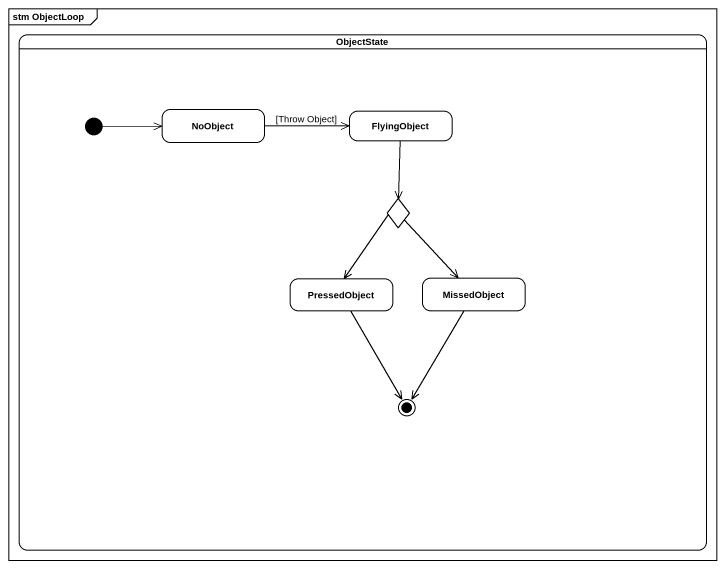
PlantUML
@startuml
mainframe stm ObjectLoop
hide empty description
state ObjectState {
  state NoObject
  state FlyingObject
  state choice1 <<choice>>
  state PressedObject
  state MissedObject
  [*] -right-> NoObject
  PressedObject --> [*]
  MissedObject --> [*]
}
NoObject -right-> FlyingObject : [Throw Object]
FlyingObject --> choice1
choice1 --> PressedObject
choice1 --> MissedObject
@enduml
